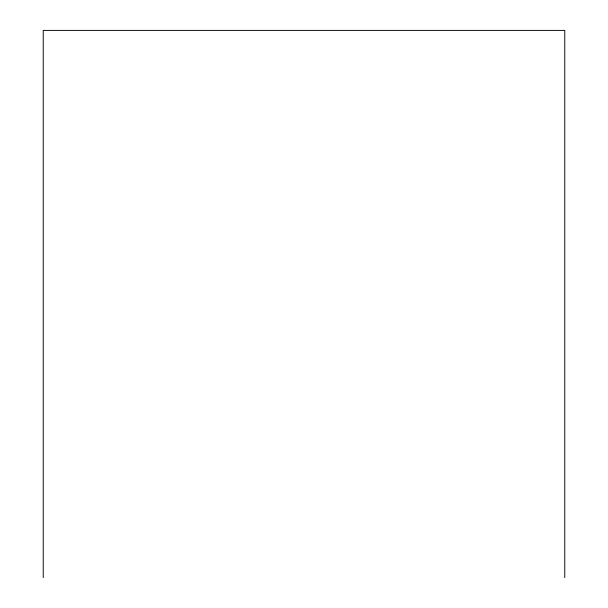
<?xml version="1.0" encoding="UTF-8"?>
<svg xmlns="http://www.w3.org/2000/svg" width="608" height="608" viewBox="0 0 608 608"><rect width="100%" height="100%" fill="white"/><g stroke="black" fill="none" stroke-linecap="round" stroke-linejoin="round"><path stroke-width="0.91" d="M564.771 577.6L564.771 30.4L43.229 30.4L43.229 577.6"/></g></svg>
